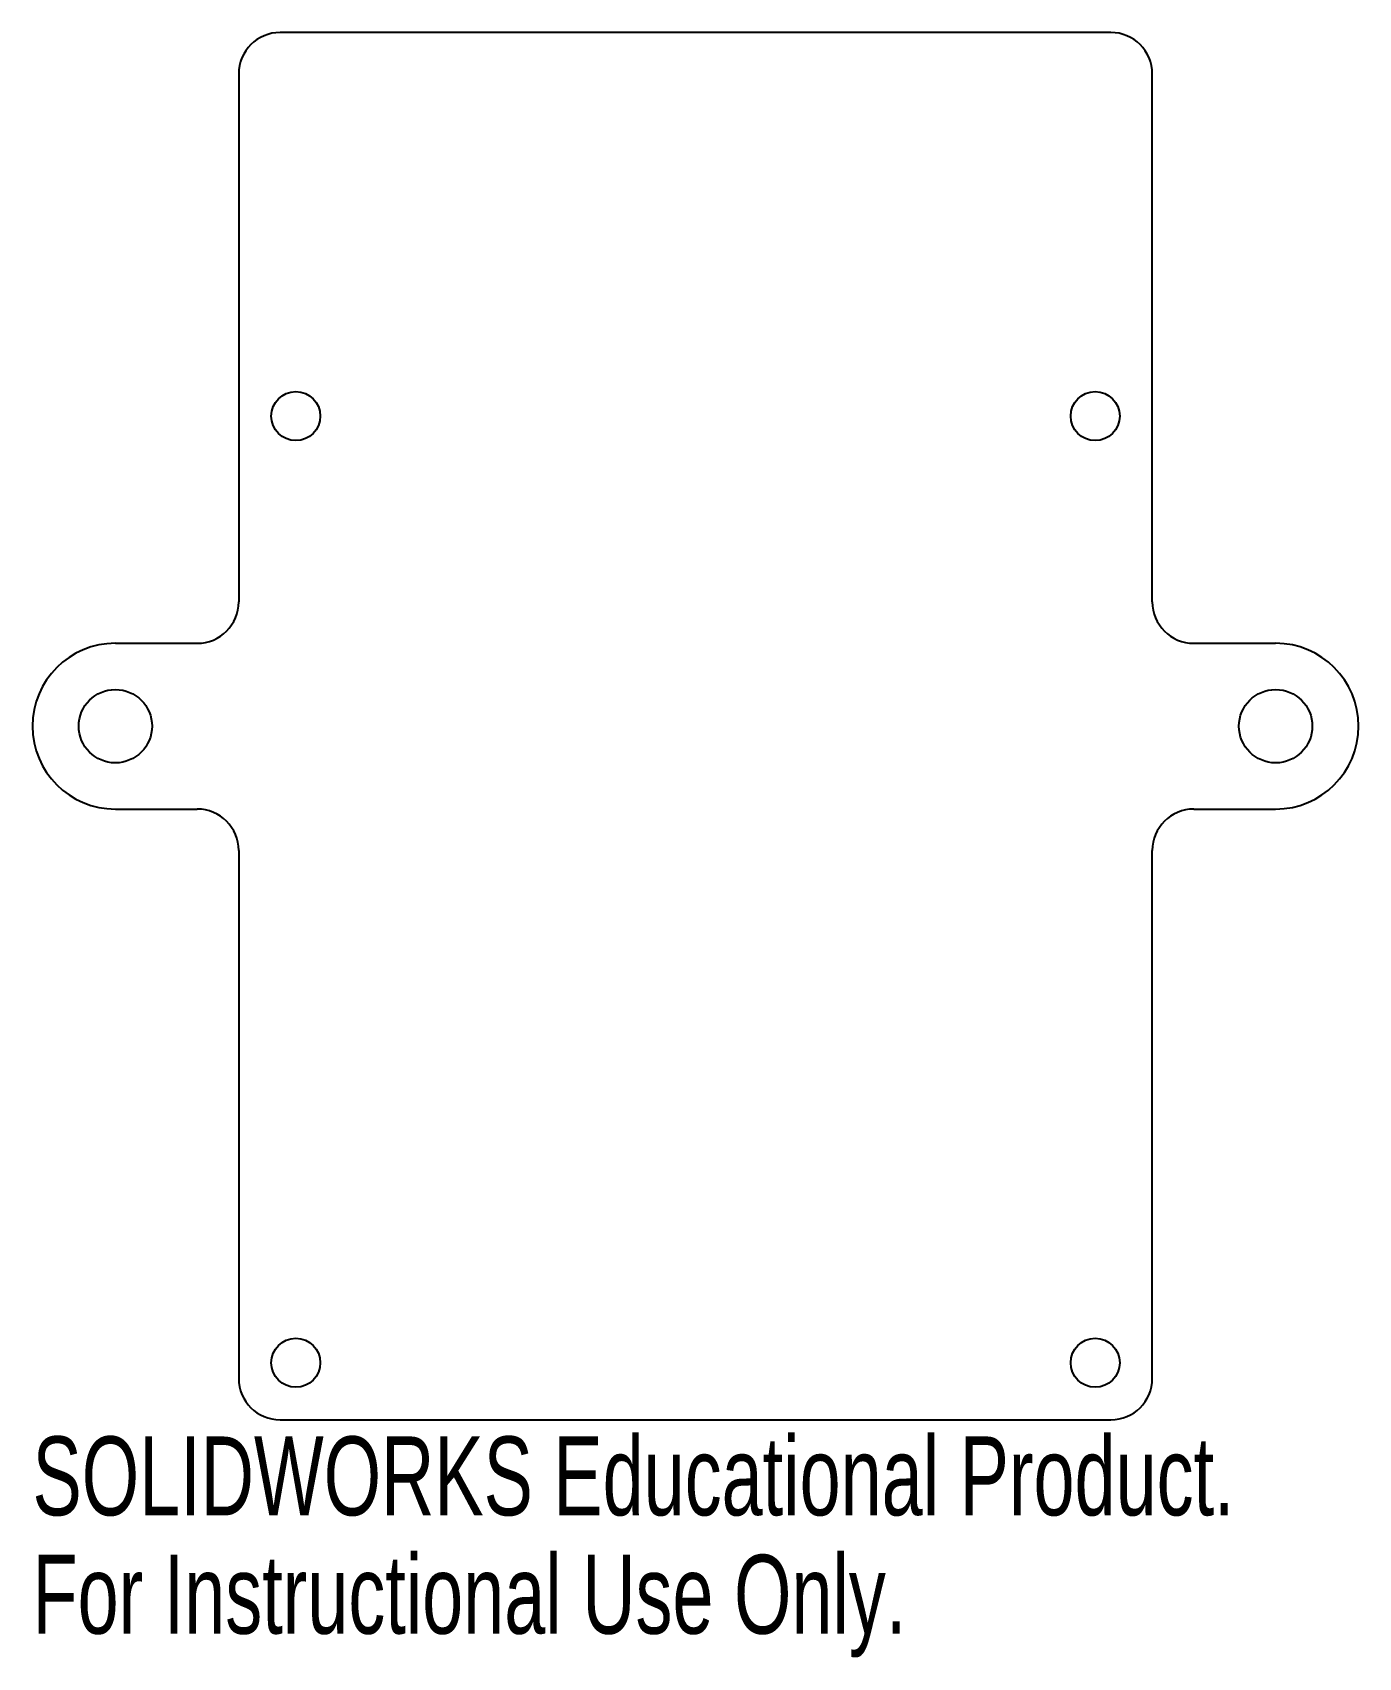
# Model space of a CAD drawing. Header units: inches. Extents: x -0.5 to 2.7, y -0.57 to 3.35.
import ezdxf

# ---------------------------------------------------------------- set-up
doc = ezdxf.new("R2010")
doc.units = ezdxf.units.IN
doc.header["$MEASUREMENT"] = 0
doc.styles.add('SLDTEXTSTYLE0', font='TXT', dxfattribs={"width": 0.7})

msp = doc.modelspace()

# ---------------------------------------------------------------- linework, layer by layer
at = {"color": 7, "linetype": 'Continuous', "lineweight": 25}
for p, q in [((2.1047, 3.3465), (0.1, 3.3465)), ((0, 3.2465), (0, 1.9732)), ((2.2047, 1.9732), (2.2047, 3.2465)), ((-0.2976, 1.8732), (-0.1, 1.8732)), ((2.3047, 1.8732), (2.5024, 1.8732)), ((-0.2976, 1.4732), (-0.1, 1.4732)), ((2.3047, 1.4732), (2.5024, 1.4732)), ((0, 1.3732), (0, 0.1)), ((2.2047, 0.1), (2.2047, 1.3732)), ((0.1, 0), (2.1047, 0))]:
    msp.add_line(p, q, dxfattribs=at)
for centre, radius in [((0.1378, 2.4213), 0.0591), ((2.0669, 2.4213), 0.0591), ((-0.2976, 1.6732), 0.0885), ((2.5024, 1.6732), 0.0885), ((0.1378, 0.1378), 0.0591), ((2.0669, 0.1378), 0.0591)]:
    msp.add_circle(centre, radius, dxfattribs=at)
for centre, radius, start, end in [((0.1, 3.2465), 0.1, 90, 180), ((2.1047, 3.2465), 0.1, 0, 90), ((-0.1, 1.9732), 0.1, 270, 0), ((2.3047, 1.9732), 0.1, 180, 270), ((-0.2976, 1.6732), 0.2, 90, 270), ((2.5024, 1.6732), 0.2, 270, 90), ((-0.1, 1.3732), 0.1, 0, 90), ((2.3047, 1.3732), 0.1, 90, 180), ((0.1, 0.1), 0.1, 180, 270), ((2.1047, 0.1), 0.1, 270, 0)]:
    msp.add_arc(centre, radius, start, end, dxfattribs=at)

# ---------------------------------------------------------------- texts
at = {"color": 7, "linetype": 'Continuous', "char_height": 0.1903, "attachment_point": 1, "style": 'SLDTEXTSTYLE0'}
for s, insert in [('SOLIDWORKS Educational Product.', (-0.4976, -0.0401)), ('For Instructional Use Only.', (-0.4976, -0.3256))]:
    msp.add_mtext(s, dxfattribs=dict(at, insert=insert))

doc.saveas('drawing.dxf')
